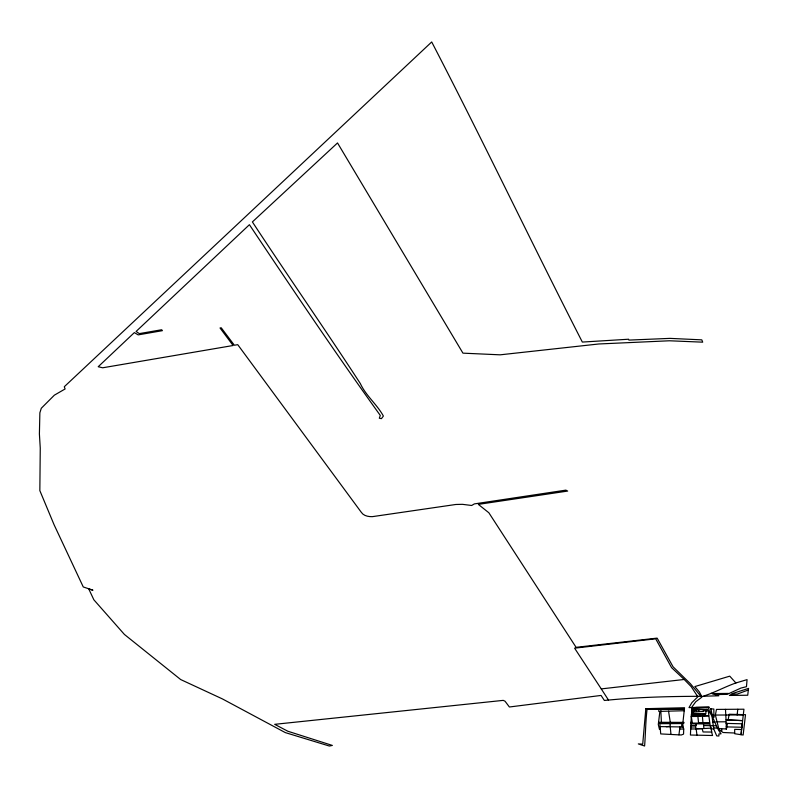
<?xml version="1.0" encoding="UTF-8"?>
<svg xmlns="http://www.w3.org/2000/svg" width="788" height="788" viewBox="0 0 788 788"><rect width="100%" height="100%" fill="white"/><g stroke="black" fill="none" stroke-linecap="round" stroke-linejoin="round"><path stroke-width="1.18" d="M734.662 733.017L734.692 729.363L741.587 729.54L743.951 709.21L716.479 709.407L715.376 715.051L719.02 729.599L723.029 732.505L734.662 733.017L734.751 733.756L743.143 735.017L745.507 714.686L729.166 714.233L728.122 719.946L726.043 719.848L726.378 729.393L727.472 723.433L742.168 723.798L741.055 734.702L741.587 729.54M684.457 709.436L647.106 708.964C645.599 721.315 645.579 733.648 644.604 746.019L638.319 743.911L642.712 744.138L645.825 708.678L684.536 707.742L682.802 723.561L659.842 723.689L660.728 733.923L681.325 734.987L683.551 734.12L683.728 729.018L682.999 726.969L682.004 726.95L682.024 723.581M706.994 709.23L706.669 710.845L708.284 710.884L709.781 723.108L698.582 723.128L697.882 716.44L691.293 716.489L690.426 735.027L712.569 735.5L711.584 732.052M691.894 708.658L708.471 709.289L709.062 706.974L692.081 707.535L691.303 716.312L708.658 715.77L702.384 715.957L702.985 723.138M660.482 729.205L659.448 729.333L658.295 724.527L659.851 711.574L658.857 711.525L658.778 709.101M678.931 734.859L679.955 726.92M715.376 715.051L737.115 714.962L737.785 709.259M748.314 689.983L747.733 695.233L729.402 695.449L733.362 693.243L748.6 688.377L748.314 689.983L737.341 694.051L731.589 694.228M693.588 709.18L692.622 714.657L705.408 715.149L706.442 709.673L692.455 709.141L692.12 711.032L703.162 711.456L703.556 709.564M693.588 715.258L693.923 713.376M694.327 711.121L694.661 709.23M696.474 709.289L696.257 710.53L693.371 710.412M695.794 715.346L696.129 713.465M696.533 711.2L696.878 709.308M697.991 715.425L698.326 713.544M698.739 711.288L699.084 709.387M700.187 715.514L700.532 713.632M702.384 715.593L702.738 713.721M708.284 710.884C714.42 717.602 715.445 726.871 721.059 733.815L718.873 733.963L718.912 736.012L716.725 735.913L713.692 728.9L711.111 728.89L710.914 728.142L696.208 728.959L695.617 726.93L696.326 723.817L709.909 724.054L711.83 732.052L703.054 731.963L702.138 728.605L696.129 728.673L696.976 735.184M682.802 723.561L682.999 726.969L660.098 726.605M735.894 682.96C724.261 687.067 713.435 693.184 701.842 696.651L699.389 691.972L694.849 686.565L729.757 676.153L735.894 682.96L747.063 679.63L746.472 686.683L740.868 688.091L727.176 694.376L715.159 694.592M684.201 679.473L671.593 667.663L655.705 638.812L574.59 648.169L601.264 688.899L684.201 679.473L691.234 686.693L697.833 696.799L691.834 702.679L688.998 707.614L691.519 707.555L695.755 701.744L701.724 697.281L690.396 683.718L673.06 666.786L657.143 638.113L576.097 647.332L488.856 512.761L478.316 504.379L567.665 491.072L565.882 490.136L474.346 503.906L471.687 505.482L462.438 504.33L455.848 504.478L372.271 516.662C368.252 516.741 363.495 515.864 361.209 512.18L237.74 344.661L234.371 345.243L221.211 327.778L220.029 327.985L233.11 345.508L102.676 367.789L98.204 366.735L134.344 332.605L138.166 334.88L162.417 330.664L161.688 329.748L139.338 333.61L136.088 331.462L249.412 224.698L251.993 228.55C294.003 291.373 336.161 354.117 380.289 415.434L379.314 418.221L381.412 418.674L383.401 416.064C376.861 404.185 365.987 395.881 360.323 383.539C325.02 329.217 287.925 276.086 252.387 221.921L337.52 142.943L462.95 353.152L500.144 354.827L598.87 343.972L669.465 340.78L702.709 342.169L701.812 339.855L670.017 338.377L628.913 340.091L628.588 339.224L582.342 342.071C531.358 242.418 483.271 141.288 431.706 41.961L64.281 386.741L65.108 388.967L54.372 395.162L41.291 408.263L39.873 412.794L39.4 433.981L40.257 448.096L39.843 490.619L54.086 524.759L83.262 586.952L92.945 590.192L88.798 589.02L93.851 599.786L124.405 634.438L180.679 679.551L222.354 698.887L285.295 732.594L329.364 746.039L332.359 745.428L287.827 731.234L274.687 724.33L503.217 700.374L505.019 701.192L509.393 706.994L601.067 695.44L604.366 700.463C636.418 697.232 668.667 696.365 700.847 696.306M666.382 726.713L670.184 726.329L670.086 723.788M712.106 716.794L712.785 721.985L715.11 721.838M712.145 715.238L713.889 715.169L713.83 709.013L710.274 708.836L709.673 710.943L713.987 717.287L713.889 715.169M700.315 716.016L697.882 716.44M703.851 696.218L718.843 695.784L711.121 693.273M661.418 722.3L660.846 711.357L684.408 710.727M708.954 707.397L695.715 707.417M645.825 708.678L684.476 708.954M690.721 727.029L695.617 726.93M718.725 728.595L726.26 728.959M711.988 693.558L728.506 693.42M679.551 729.058L683.728 729.018M716.607 721.847L725.62 721.798M690.652 728.979L696.208 728.959M709.781 723.108L690.948 723.118M658.482 723.069L683.974 723.029L683.984 722.389L658.581 722.291M682.979 723.029L670.401 723.059L668.549 711.14M690.84 725.384L695.981 725.443M737.115 714.962L743.163 715.041M703.654 725.551L716.548 725.807M726.152 726.891L741.813 727.255M726.063 723.394L727.472 723.433M690.918 723.64L696.326 723.817M681.984 725.157L682.644 725.187M690.997 722.133L692.238 722.172L691.293 716.489M703.32 710.796L706.215 710.904M692.888 713.11L705.703 713.603M720.498 730.703L721.808 730.752L721.719 729.058M728.122 719.946L742.473 720.616L726.043 719.848L725.482 709.348M712.785 721.985L713.623 727.787L717.09 728.201M601.264 688.899L608.513 700.079M710.284 725.679L710.914 728.142M711.032 708.875L712.047 715.08M670.972 734.446L670.184 726.329M703.507 723.926L703.891 728.398M713.623 727.787L713.692 728.9M660.846 709.111L660.846 711.357M691.726 713.298L691.391 715.179L704.59 715.681L704.945 713.8L691.726 713.298"/></g></svg>
